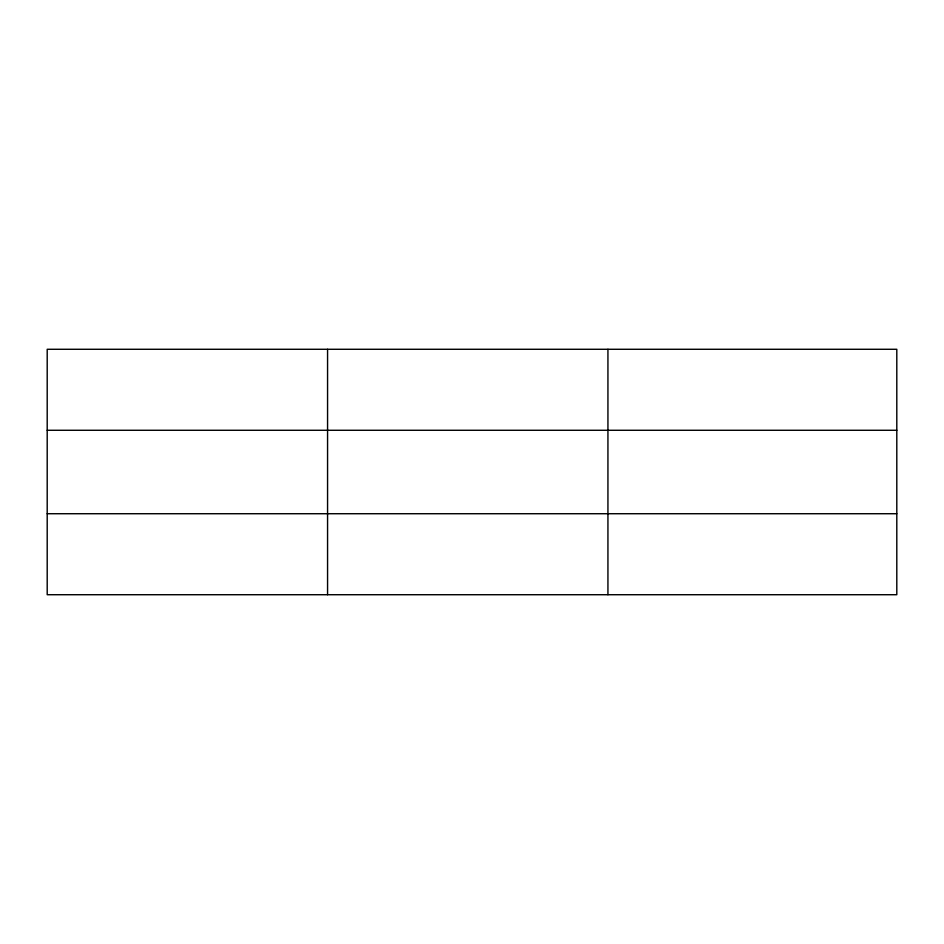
<?xml version="1.0" encoding="UTF-8"?>
<svg xmlns="http://www.w3.org/2000/svg" width="944" height="944" viewBox="0 0 944 944"><rect width="100%" height="100%" fill="white"/><g stroke="black" fill="none" stroke-linecap="round" stroke-linejoin="round"><path stroke-width="1.42" d="M327.568 594.72L327.568 349.28M607.936 594.72L607.936 349.28M896.8 430.275L896.8 349.28L47.2 349.28L47.2 594.72L896.8 594.72L896.8 430.275L47.2 430.275M47.2 513.725L896.8 513.725"/></g></svg>
